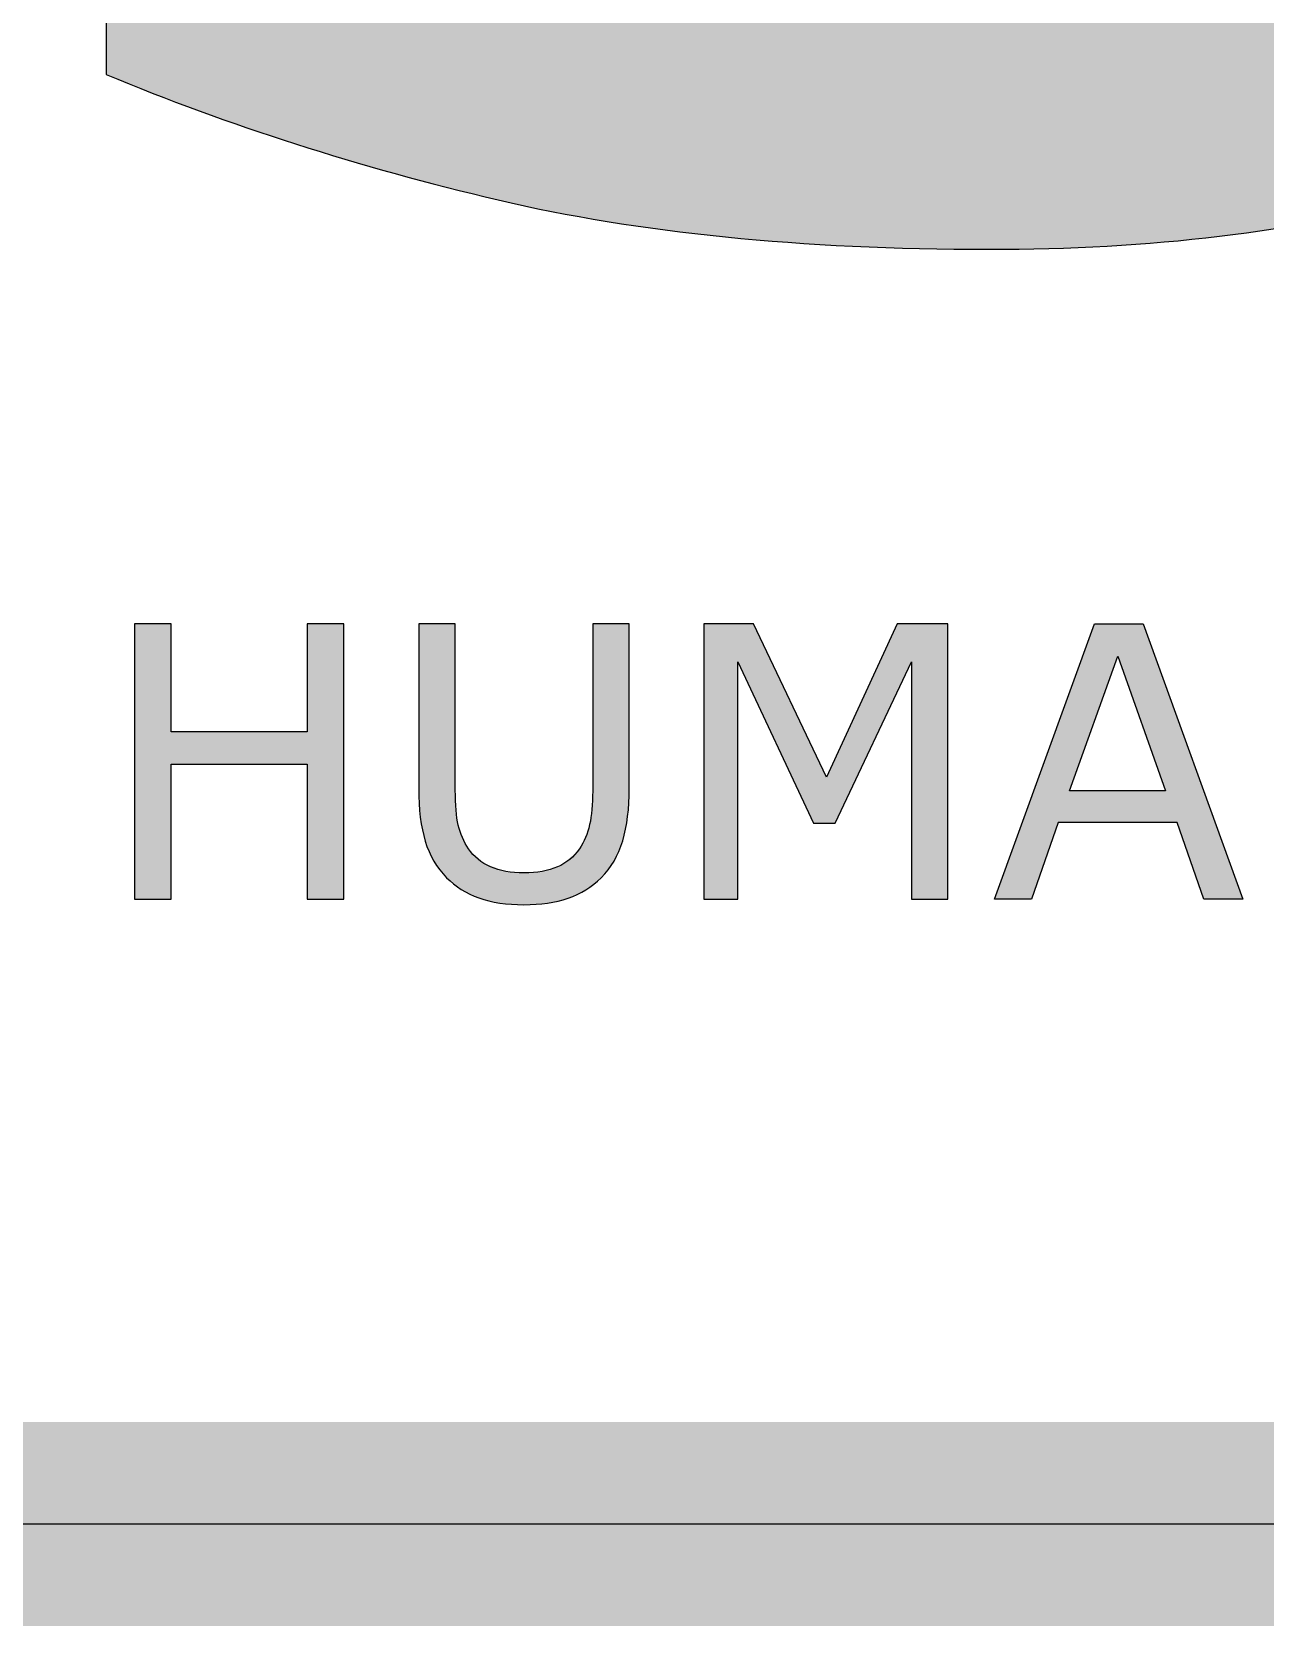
# Model space of a CAD drawing. Header units: millimetres. Extents: x 0 to 1097966, y -63096 to 223085.
# Drawn here: x 338010.3 to 338018.46, y -60613.05 to -60602.51 of the extents above; entities that cross this region are included whole.
import ezdxf

# ---------------------------------------------------------------- set-up
doc = ezdxf.new("R2010")
doc.units = ezdxf.units.MM
doc.layers.add('DZ-文字说明', color=1, linetype='Continuous')
doc.layers.add('layer 1', color=7, linetype='Continuous')

# ---------------------------------------------------------------- blocks, each defined once
blk = doc.blocks.new('YQ1204162216')
h = blk.add_hatch(color=7)
h.dxf.hatch_style = 1
edge = h.paths.add_edge_path()
edge.add_spline(control_points=[(-1.89543, 0.7628), (-1.89543, 0.7628), (-1.89543, 0.7628), (-1.89543, 0.7628), (-1.89543, 0.7628), (-1.94446, 0.77243), (-1.994, 0.77733), (-2.04425, 0.77733)], knot_values=[0.540541, 0.540541, 0.540541, 0.540541, 0.554054, 0.554054, 0.554054, 0.554154, 0.567568, 0.567568, 0.567568, 0.567568], degree=3, periodic=0)
edge.add_spline(control_points=[(-2.04425, 0.77733), (-2.04425, 0.77733), (-2.04425, 0.77733), (-2.04425, 0.77733), (-2.04425, 0.77733), (-2.14439, 0.77733), (-2.22633, 0.75492), (-2.29005, 0.70993)], knot_values=[0.513514, 0.513514, 0.513514, 0.513514, 0.527027, 0.527027, 0.527027, 0.527127, 0.540541, 0.540541, 0.540541, 0.540541], degree=3, periodic=0)
edge.add_spline(control_points=[(-2.29005, 0.70993), (-2.29005, 0.70993), (-2.29005, 0.70993), (-2.29005, 0.70993), (-2.29005, 0.70993), (-2.35378, 0.66493), (-2.38564, 0.60699), (-2.38564, 0.5359)], knot_values=[0.486486, 0.486486, 0.486486, 0.486486, 0.5, 0.5, 0.5, 0.5001, 0.513514, 0.513514, 0.513514, 0.513514], degree=3, periodic=0)
edge.add_spline(control_points=[(-2.38564, 0.5359), (-2.38564, 0.5359), (-2.38564, 0.5359), (-2.38564, 0.5359), (-2.38564, 0.48286), (-2.37146, 0.43856), (-2.34328, 0.40285)], knot_values=[0.459459, 0.459459, 0.459459, 0.459459, 0.472973, 0.472973, 0.472973, 0.486486, 0.486486, 0.486486, 0.486486], degree=3, periodic=0)
edge.add_spline(control_points=[(-2.34328, 0.40285), (-2.34328, 0.40285), (-2.34328, 0.40285), (-2.34328, 0.40285), (-2.31509, 0.36713), (-2.26904, 0.33877), (-2.20479, 0.31794)], knot_values=[0.432432, 0.432432, 0.432432, 0.432432, 0.445946, 0.445946, 0.445946, 0.459459, 0.459459, 0.459459, 0.459459], degree=3, periodic=0)
edge.add_spline(control_points=[(-2.20479, 0.31794), (-2.20479, 0.31794), (-2.20479, 0.31794), (-2.20479, 0.31794), (-2.17678, 0.30883), (-2.14667, 0.30113), (-2.1148, 0.29518)], knot_values=[0.405405, 0.405405, 0.405405, 0.405405, 0.418919, 0.418919, 0.418919, 0.432432, 0.432432, 0.432432, 0.432432], degree=3, periodic=0)
edge.add_spline(control_points=[(-2.1148, 0.29518), (-2.1148, 0.29518), (-2.1148, 0.29518), (-2.1148, 0.29518), (-2.08276, 0.28922), (-2.05248, 0.28275), (-2.02376, 0.27592)], knot_values=[0.378378, 0.378378, 0.378378, 0.378378, 0.391892, 0.391892, 0.391892, 0.405405, 0.405405, 0.405405, 0.405405], degree=3, periodic=0)
edge.add_spline(control_points=[(-2.02376, 0.27592), (-2.02376, 0.27592), (-2.02376, 0.27592), (-2.02376, 0.27592), (-1.99645, 0.26944), (-1.97562, 0.26016), (-1.96144, 0.24808)], knot_values=[0.351351, 0.351351, 0.351351, 0.351351, 0.364865, 0.364865, 0.364865, 0.378378, 0.378378, 0.378378, 0.378378], degree=3, periodic=0)
edge.add_spline(control_points=[(-1.96144, 0.24808), (-1.96144, 0.24808), (-1.96144, 0.24808), (-1.96144, 0.24808), (-1.94726, 0.23583), (-1.94025, 0.22147), (-1.94025, 0.20466)], knot_values=[0.324324, 0.324324, 0.324324, 0.324324, 0.337838, 0.337838, 0.337838, 0.351351, 0.351351, 0.351351, 0.351351], degree=3, periodic=0)
edge.add_spline(control_points=[(-1.94025, 0.20466), (-1.94025, 0.20466), (-1.94025, 0.20466), (-1.94025, 0.20466), (-1.94025, 0.18663), (-1.94516, 0.1728), (-1.95478, 0.16352)], knot_values=[0.297297, 0.297297, 0.297297, 0.297297, 0.310811, 0.310811, 0.310811, 0.324324, 0.324324, 0.324324, 0.324324], degree=3, periodic=0)
edge.add_spline(control_points=[(-1.95478, 0.16352), (-1.95478, 0.16352), (-1.95478, 0.16352), (-1.95478, 0.16352), (-1.96459, 0.15442), (-1.97702, 0.14671), (-1.9919, 0.14041)], knot_values=[0.27027, 0.27027, 0.27027, 0.27027, 0.283784, 0.283784, 0.283784, 0.297297, 0.297297, 0.297297, 0.297297], degree=3, periodic=0)
edge.add_spline(control_points=[(-1.9919, 0.14041), (-1.9919, 0.14041), (-1.9919, 0.14041), (-1.9919, 0.14041), (-2.00433, 0.13568), (-2.02009, 0.13218), (-2.03952, 0.13026)], knot_values=[0.243243, 0.243243, 0.243243, 0.243243, 0.256757, 0.256757, 0.256757, 0.27027, 0.27027, 0.27027, 0.27027], degree=3, periodic=0)
edge.add_spline(control_points=[(-2.03952, 0.13026), (-2.03952, 0.13026), (-2.03952, 0.13026), (-2.03952, 0.13026), (-2.05913, 0.12815), (-2.07471, 0.1271), (-2.08679, 0.1271)], knot_values=[0.216216, 0.216216, 0.216216, 0.216216, 0.22973, 0.22973, 0.22973, 0.243243, 0.243243, 0.243243, 0.243243], degree=3, periodic=0)
edge.add_spline(control_points=[(-2.08679, 0.1271), (-2.08679, 0.1271), (-2.08679, 0.1271), (-2.08679, 0.1271), (-2.13319, 0.1271), (-2.18151, 0.13586), (-2.23193, 0.15319)], knot_values=[0.189189, 0.189189, 0.189189, 0.189189, 0.202703, 0.202703, 0.202703, 0.216216, 0.216216, 0.216216, 0.216216], degree=3, periodic=0)
edge.add_spline(control_points=[(-2.23193, 0.15319), (-2.23193, 0.15319), (-2.23193, 0.15319), (-2.23193, 0.15319), (-2.28218, 0.1707), (-2.32769, 0.19556), (-2.36831, 0.22795), (-2.36831, 0.22795), (-2.36831, 0.22795), (-2.36831, 0.22795), (-2.36831, 0.22795)], knot_values=[0.162162, 0.162162, 0.162162, 0.162162, 0.175676, 0.175676, 0.175676, 0.175776, 0.175876, 0.175976, 0.176076, 0.189189, 0.189189, 0.189189, 0.189189], degree=3, periodic=0)
edge.add_spline(control_points=[(-2.36831, 0.22795), (-2.36831, 0.22795), (-2.38985, 0.22795), (-2.38985, 0.22795), (-2.38985, 0.22795), (-2.38985, 0.22795), (-2.38985, 0.22795), (-2.38985, 0.22795)], knot_values=[0.135135, 0.135135, 0.135135, 0.135135, 0.148648, 0.148648, 0.148648, 0.148748, 0.162162, 0.162162, 0.162162, 0.162162], degree=3, periodic=0)
edge.add_spline(control_points=[(-2.38985, 0.22795), (-2.38985, 0.22795), (-2.38985, 0.04517), (-2.38985, 0.04517)], knot_values=[0.108108, 0.108108, 0.108108, 0.108108, 0.135135, 0.135135, 0.135135, 0.135135], degree=3, periodic=0)
edge.add_spline(control_points=[(-2.38985, 0.04517), (-2.38985, 0.04517), (-2.38985, 0.04517), (-2.38985, 0.04517), (-2.34888, 0.02819), (-2.30493, 0.01401), (-2.25784, 0.00298)], knot_values=[0.081081, 0.081081, 0.081081, 0.081081, 0.094595, 0.094595, 0.094595, 0.108108, 0.108108, 0.108108, 0.108108], degree=3, periodic=0)
edge.add_spline(control_points=[(-2.25784, 0.00298), (-2.25784, 0.00298), (-2.25784, 0.00298), (-2.25784, 0.00298), (-2.21092, -0.00805), (-2.15577, -0.01366), (-2.09257, -0.01366)], knot_values=[0.054054, 0.054054, 0.054054, 0.054054, 0.067568, 0.067568, 0.067568, 0.081081, 0.081081, 0.081081, 0.081081], degree=3, periodic=0)
edge.add_spline(control_points=[(-2.09257, -0.01366), (-2.09257, -0.01366), (-2.09257, -0.01366), (-2.09257, -0.01366), (-2.09257, -0.01366), (-1.98332, -0.01366), (-1.89683, 0.0098), (-1.83311, 0.0569)], knot_values=[0.027027, 0.027027, 0.027027, 0.027027, 0.040541, 0.040541, 0.040541, 0.040641, 0.054054, 0.054054, 0.054054, 0.054054], degree=3, periodic=0)
edge.add_spline(control_points=[(-1.83311, 0.0569), (-1.83311, 0.0569), (-1.83311, 0.0569), (-1.83311, 0.0569), (-1.83311, 0.0569), (-1.76938, 0.10382), (-1.73752, 0.16492), (-1.73752, 0.24003)], knot_values=[0, 0, 0, 0, 0.013514, 0.013514, 0.013514, 0.013614, 0.027027, 0.027027, 0.027027, 0.027027], degree=3, periodic=0)
edge.add_spline(control_points=[(-1.73752, 0.24003), (-1.73752, 0.29273), (-1.75152, 0.33562), (-1.77936, 0.36853), (-1.77936, 0.36853), (-1.8072, 0.40145), (-1.85027, 0.42753), (-1.90874, 0.44662)], knot_values=[0.918919, 0.918919, 0.918919, 0.918919, 0.972973, 0.972973, 0.972973, 0.973073, 1, 1, 1, 1], degree=3, periodic=0)
edge.add_spline(control_points=[(-1.90874, 0.44662), (-1.90874, 0.44662), (-1.90874, 0.44662), (-1.90874, 0.44662), (-1.90874, 0.44662), (-1.9385, 0.45625), (-1.96616, 0.46377), (-1.9919, 0.4692)], knot_values=[0.891892, 0.891892, 0.891892, 0.891892, 0.905406, 0.905406, 0.905406, 0.905506, 0.918919, 0.918919, 0.918919, 0.918919], degree=3, periodic=0)
edge.add_spline(control_points=[(-1.9919, 0.4692), (-1.9919, 0.4692), (-1.9919, 0.4692), (-1.9919, 0.4692), (-1.9919, 0.4692), (-2.00486, 0.47192), (-2.01807, 0.47472), (-2.03155, 0.47756)], knot_values=[0.878378, 0.878378, 0.878378, 0.878378, 0.885135, 0.885135, 0.885135, 0.885235, 0.891892, 0.891892, 0.891892, 0.891892], degree=3, periodic=0)
edge.add_spline(control_points=[(-2.03155, 0.47756), (-2.04504, 0.48041), (-2.05878, 0.48329), (-2.07279, 0.48618), (-2.07279, 0.48618), (-2.1155, 0.49511), (-2.14439, 0.50492), (-2.1598, 0.5156)], knot_values=[0.837838, 0.837838, 0.837838, 0.837838, 0.851352, 0.851352, 0.851352, 0.851452, 0.878378, 0.878378, 0.878378, 0.878378], degree=3, periodic=0)
edge.add_spline(control_points=[(-2.1598, 0.5156), (-2.1598, 0.5156), (-2.1598, 0.5156), (-2.1598, 0.5156), (-2.1598, 0.5156), (-2.1752, 0.52645), (-2.18291, 0.54186), (-2.18291, 0.56199)], knot_values=[0.810811, 0.810811, 0.810811, 0.810811, 0.824325, 0.824325, 0.824325, 0.824425, 0.837838, 0.837838, 0.837838, 0.837838], degree=3, periodic=0)
edge.add_spline(control_points=[(-2.18291, 0.56199), (-2.18291, 0.56199), (-2.18291, 0.56199), (-2.18291, 0.56199), (-2.18291, 0.56199), (-2.18291, 0.5753), (-2.17818, 0.5872), (-2.16855, 0.59753)], knot_values=[0.783784, 0.783784, 0.783784, 0.783784, 0.797298, 0.797298, 0.797298, 0.797398, 0.810811, 0.810811, 0.810811, 0.810811], degree=3, periodic=0)
edge.add_spline(control_points=[(-2.16855, 0.59753), (-2.16855, 0.59753), (-2.16855, 0.59753), (-2.16855, 0.59753), (-2.16855, 0.59753), (-2.15892, 0.60786), (-2.14754, 0.61556), (-2.13424, 0.62082)], knot_values=[0.756757, 0.756757, 0.756757, 0.756757, 0.770271, 0.770271, 0.770271, 0.770371, 0.783784, 0.783784, 0.783784, 0.783784], degree=3, periodic=0)
edge.add_spline(control_points=[(-2.13424, 0.62082), (-2.13424, 0.62082), (-2.13424, 0.62082), (-2.13424, 0.62082), (-2.13424, 0.62082), (-2.11918, 0.62694), (-2.1036, 0.63097), (-2.08732, 0.63325)], knot_values=[0.72973, 0.72973, 0.72973, 0.72973, 0.743244, 0.743244, 0.743244, 0.743344, 0.756757, 0.756757, 0.756757, 0.756757], degree=3, periodic=0)
edge.add_spline(control_points=[(-2.08732, 0.63325), (-2.08732, 0.63325), (-2.08732, 0.63325), (-2.08732, 0.63325), (-2.08732, 0.63325), (-2.07926, 0.63439), (-2.07117, 0.63522), (-2.06303, 0.63576)], knot_values=[0.716216, 0.716216, 0.716216, 0.716216, 0.722973, 0.722973, 0.722973, 0.723073, 0.72973, 0.72973, 0.72973, 0.72973], degree=3, periodic=0)
edge.add_spline(control_points=[(-2.06303, 0.63576), (-2.05489, 0.63631), (-2.0467, 0.63657), (-2.03847, 0.63657), (-2.03847, 0.63657), (-1.99208, 0.63657), (-1.94656, 0.62834), (-1.90191, 0.61189)], knot_values=[0.675676, 0.675676, 0.675676, 0.675676, 0.689189, 0.689189, 0.689189, 0.689289, 0.716216, 0.716216, 0.716216, 0.716216], degree=3, periodic=0)
edge.add_spline(control_points=[(-1.90191, 0.61189), (-1.90191, 0.61189), (-1.90191, 0.61189), (-1.90191, 0.61189), (-1.90191, 0.61189), (-1.85744, 0.59543), (-1.81963, 0.57495), (-1.78899, 0.55044)], knot_values=[0.648649, 0.648649, 0.648649, 0.648649, 0.662163, 0.662163, 0.662163, 0.662263, 0.675676, 0.675676, 0.675676, 0.675676], degree=3, periodic=0)
edge.add_spline(control_points=[(-1.78899, 0.55044), (-1.78899, 0.55044), (-1.78899, 0.55044), (-1.78899, 0.55044), (-1.78899, 0.55044), (-1.78899, 0.55044), (-1.76798, 0.55044), (-1.76798, 0.55044), (-1.76798, 0.55044), (-1.76798, 0.55044), (-1.76798, 0.55044), (-1.76798, 0.55044)], knot_values=[0.621621, 0.621621, 0.621621, 0.621621, 0.635135, 0.635135, 0.635135, 0.635235, 0.635335, 0.635435, 0.635535, 0.635635, 0.648649, 0.648649, 0.648649, 0.648649], degree=3, periodic=0)
edge.add_spline(control_points=[(-1.76798, 0.55044), (-1.76798, 0.55044), (-1.76798, 0.72604), (-1.76798, 0.72604)], knot_values=[0.594595, 0.594595, 0.594595, 0.594595, 0.621621, 0.621621, 0.621621, 0.621621], degree=3, periodic=0)
edge.add_spline(control_points=[(-1.76798, 0.72604), (-1.76798, 0.72604), (-1.76798, 0.72604), (-1.76798, 0.72604), (-1.76798, 0.72604), (-1.80387, 0.74074), (-1.84624, 0.753), (-1.89543, 0.7628)], knot_values=[0.567568, 0.567568, 0.567568, 0.567568, 0.581081, 0.581081, 0.581081, 0.581181, 0.594595, 0.594595, 0.594595, 0.594595], degree=3, periodic=0)
h = blk.add_hatch(color=7)
h.dxf.hatch_style = 1
edge = h.paths.add_edge_path()
edge.add_spline(control_points=[(-2.38035, -0.13978), (-2.38035, -0.13978), (-2.38035, -0.23245), (-2.38035, -0.23245), (-2.38035, -0.23245), (-2.38035, -0.23245), (-2.38035, -0.23245), (-2.38035, -0.23245)], knot_values=[0.384615, 0.384615, 0.384615, 0.384615, 0.423076, 0.423076, 0.423076, 0.423176, 0.461538, 0.461538, 0.461538, 0.461538], degree=3, periodic=0)
edge.add_spline(control_points=[(-2.38035, -0.23245), (-2.38035, -0.23245), (-2.36802, -0.23245), (-2.36802, -0.23245), (-2.36802, -0.23245), (-2.36802, -0.23245), (-2.36802, -0.23245), (-2.36802, -0.23245)], knot_values=[0.307692, 0.307692, 0.307692, 0.307692, 0.346153, 0.346153, 0.346153, 0.346253, 0.384615, 0.384615, 0.384615, 0.384615], degree=3, periodic=0)
edge.add_spline(control_points=[(-2.36802, -0.23245), (-2.36802, -0.23245), (-2.36802, -0.18707), (-2.36802, -0.18707), (-2.36802, -0.18707), (-2.36802, -0.18707), (-2.36802, -0.18707), (-2.36802, -0.18707)], knot_values=[0.230768, 0.230768, 0.230768, 0.230768, 0.26923, 0.26923, 0.26923, 0.26933, 0.307692, 0.307692, 0.307692, 0.307692], degree=3, periodic=0)
edge.add_spline(control_points=[(-2.36802, -0.18707), (-2.36802, -0.18707), (-2.32213, -0.18707), (-2.32213, -0.18707), (-2.32213, -0.18707), (-2.32213, -0.18707), (-2.32213, -0.18707), (-2.32213, -0.18707)], knot_values=[0.153845, 0.153845, 0.153845, 0.153845, 0.192307, 0.192307, 0.192307, 0.192407, 0.230768, 0.230768, 0.230768, 0.230768], degree=3, periodic=0)
edge.add_spline(control_points=[(-2.32213, -0.18707), (-2.32213, -0.18707), (-2.32213, -0.23245), (-2.32213, -0.23245), (-2.32213, -0.23245), (-2.32213, -0.23245), (-2.32213, -0.23245), (-2.32213, -0.23245)], knot_values=[0.076922, 0.076922, 0.076922, 0.076922, 0.115384, 0.115384, 0.115384, 0.115484, 0.153845, 0.153845, 0.153845, 0.153845], degree=3, periodic=0)
edge.add_spline(control_points=[(-2.32213, -0.23245), (-2.32213, -0.23245), (-2.30979, -0.23245), (-2.30979, -0.23245)], knot_values=[0, 0, 0, 0, 0.076922, 0.076922, 0.076922, 0.076922], degree=3, periodic=0)
edge.add_spline(control_points=[(-2.30979, -0.23245), (-2.30979, -0.23245), (-2.30979, -0.13978), (-2.30979, -0.13978), (-2.30979, -0.13978), (-2.30979, -0.13978), (-2.32213, -0.13978), (-2.32213, -0.13978), (-2.32213, -0.13978), (-2.32213, -0.13978), (-2.32213, -0.17611), (-2.32213, -0.17611), (-2.32213, -0.17611), (-2.32213, -0.17611), (-2.36802, -0.17611), (-2.36802, -0.17611), (-2.36802, -0.17611), (-2.36802, -0.17611), (-2.36802, -0.13978), (-2.36802, -0.13978), (-2.36802, -0.13978), (-2.36802, -0.13978), (-2.38035, -0.13978), (-2.38035, -0.13978), (-2.38035, -0.13978), (-2.38035, -0.13978), (-2.38035, -0.13978), (-2.38035, -0.13978)], knot_values=[0.461538, 0.461538, 0.461538, 0.461538, 0.615384, 0.615384, 0.615384, 0.615484, 0.692307, 0.692307, 0.692307, 0.692407, 0.76923, 0.76923, 0.76923, 0.76933, 0.846153, 0.846153, 0.846153, 0.846253, 0.923076, 0.923076, 0.923076, 0.923176, 0.961538, 0.961538, 0.961538, 0.961638, 1, 1, 1, 1], degree=3, periodic=0)
edge = h.paths.add_edge_path()
edge.add_spline(control_points=[(-2.28462, -0.19523), (-2.28462, -0.19523), (-2.28462, -0.19523), (-2.28462, -0.19523), (-2.28462, -0.20224), (-2.28388, -0.20814), (-2.28241, -0.21295)], knot_values=[0.304348, 0.304348, 0.304348, 0.304348, 0.326087, 0.326087, 0.326087, 0.347826, 0.347826, 0.347826, 0.347826], degree=3, periodic=0)
edge.add_spline(control_points=[(-2.28241, -0.21295), (-2.28241, -0.21295), (-2.28241, -0.21295), (-2.28241, -0.21295), (-2.28095, -0.21776), (-2.27854, -0.22187), (-2.27519, -0.22526)], knot_values=[0.26087, 0.26087, 0.26087, 0.26087, 0.282609, 0.282609, 0.282609, 0.304348, 0.304348, 0.304348, 0.304348], degree=3, periodic=0)
edge.add_spline(control_points=[(-2.27519, -0.22526), (-2.27519, -0.22526), (-2.27519, -0.22526), (-2.27519, -0.22526), (-2.27224, -0.22826), (-2.26862, -0.23051), (-2.26432, -0.23206)], knot_values=[0.217391, 0.217391, 0.217391, 0.217391, 0.23913, 0.23913, 0.23913, 0.26087, 0.26087, 0.26087, 0.26087], degree=3, periodic=0)
edge.add_spline(control_points=[(-2.26432, -0.23206), (-2.26432, -0.23206), (-2.26432, -0.23206), (-2.26432, -0.23206), (-2.26002, -0.23359), (-2.25497, -0.23436), (-2.24917, -0.23436)], knot_values=[0.173913, 0.173913, 0.173913, 0.173913, 0.195652, 0.195652, 0.195652, 0.217391, 0.217391, 0.217391, 0.217391], degree=3, periodic=0)
edge.add_spline(control_points=[(-2.24917, -0.23436), (-2.24917, -0.23436), (-2.24917, -0.23436), (-2.24917, -0.23436), (-2.24351, -0.23436), (-2.23855, -0.23363), (-2.23428, -0.23217)], knot_values=[0.130435, 0.130435, 0.130435, 0.130435, 0.152174, 0.152174, 0.152174, 0.173913, 0.173913, 0.173913, 0.173913], degree=3, periodic=0)
edge.add_spline(control_points=[(-2.23428, -0.23217), (-2.23428, -0.23217), (-2.23428, -0.23217), (-2.23428, -0.23217), (-2.23001, -0.23073), (-2.22631, -0.22843), (-2.22311, -0.22526)], knot_values=[0.086957, 0.086957, 0.086957, 0.086957, 0.108696, 0.108696, 0.108696, 0.130435, 0.130435, 0.130435, 0.130435], degree=3, periodic=0)
edge.add_spline(control_points=[(-2.22311, -0.22526), (-2.22311, -0.22526), (-2.22311, -0.22526), (-2.22311, -0.22526), (-2.22269, -0.22485), (-2.22229, -0.22442), (-2.2219, -0.22398)], knot_values=[0.081521, 0.081521, 0.081521, 0.081521, 0.084239, 0.084239, 0.084239, 0.086957, 0.086957, 0.086957, 0.086957], degree=3, periodic=0)
edge.add_spline(control_points=[(-2.2219, -0.22398), (-2.22151, -0.22354), (-2.22113, -0.22309), (-2.22077, -0.22262)], knot_values=[0.076087, 0.076087, 0.076087, 0.076087, 0.081521, 0.081521, 0.081521, 0.081521], degree=3, periodic=0)
edge.add_spline(control_points=[(-2.22077, -0.22262), (-2.22041, -0.22215), (-2.22007, -0.22167), (-2.21974, -0.22118)], knot_values=[0.070652, 0.070652, 0.070652, 0.070652, 0.076087, 0.076087, 0.076087, 0.076087], degree=3, periodic=0)
edge.add_spline(control_points=[(-2.21974, -0.22118), (-2.2194, -0.22069), (-2.21909, -0.22018), (-2.21879, -0.21966)], knot_values=[0.065217, 0.065217, 0.065217, 0.065217, 0.070652, 0.070652, 0.070652, 0.070652], degree=3, periodic=0)
edge.add_spline(control_points=[(-2.21879, -0.21966), (-2.21849, -0.21914), (-2.2182, -0.21861), (-2.21793, -0.21806)], knot_values=[0.059783, 0.059783, 0.059783, 0.059783, 0.065217, 0.065217, 0.065217, 0.065217], degree=3, periodic=0)
edge.add_spline(control_points=[(-2.21793, -0.21806), (-2.21766, -0.21752), (-2.2174, -0.21696), (-2.21716, -0.21639)], knot_values=[0.054348, 0.054348, 0.054348, 0.054348, 0.059783, 0.059783, 0.059783, 0.059783], degree=3, periodic=0)
edge.add_spline(control_points=[(-2.21716, -0.21639), (-2.21692, -0.21581), (-2.21669, -0.21523), (-2.21648, -0.21463)], knot_values=[0.048913, 0.048913, 0.048913, 0.048913, 0.054348, 0.054348, 0.054348, 0.054348], degree=3, periodic=0)
edge.add_spline(control_points=[(-2.21648, -0.21463), (-2.21627, -0.21403), (-2.21607, -0.21342), (-2.21589, -0.2128), (-2.21589, -0.2128), (-2.21442, -0.2078), (-2.21368, -0.20194), (-2.21368, -0.19523)], knot_values=[0, 0, 0, 0, 0.005435, 0.005435, 0.005435, 0.005535, 0.048913, 0.048913, 0.048913, 0.048913], degree=3, periodic=0)
edge.add_spline(control_points=[(-2.21368, -0.19523), (-2.21368, -0.19523), (-2.21368, -0.13978), (-2.21368, -0.13978), (-2.21368, -0.13978), (-2.21368, -0.13978), (-2.22601, -0.13978), (-2.22601, -0.13978), (-2.22601, -0.13978), (-2.22601, -0.13978), (-2.22601, -0.19608), (-2.22601, -0.19608), (-2.22601, -0.19608), (-2.22601, -0.19721), (-2.22603, -0.19829), (-2.22607, -0.19932)], knot_values=[0.815217, 0.815217, 0.815217, 0.815217, 0.902172, 0.902172, 0.902172, 0.902272, 0.94565, 0.94565, 0.94565, 0.94575, 0.989128, 0.989128, 0.989128, 0.989228, 0.999998, 0.999998, 0.999998, 0.999998], degree=3, periodic=0)
edge.add_spline(control_points=[(-2.22658, -0.20498), (-2.22671, -0.20583), (-2.22686, -0.20664), (-2.22703, -0.2074), (-2.22703, -0.2074), (-2.2272, -0.20817), (-2.2274, -0.20891), (-2.22763, -0.20963)], knot_values=[0.771739, 0.771739, 0.771739, 0.771739, 0.782609, 0.782609, 0.782609, 0.782709, 0.793478, 0.793478, 0.793478, 0.793478], degree=3, periodic=0)
edge.add_spline(control_points=[(-2.22934, -0.21368), (-2.22968, -0.21431), (-2.23006, -0.21492), (-2.23046, -0.21551), (-2.23046, -0.21551), (-2.23069, -0.21585), (-2.23093, -0.21618), (-2.23119, -0.21651)], knot_values=[0.733695, 0.733695, 0.733695, 0.733695, 0.744565, 0.744565, 0.744565, 0.744665, 0.75, 0.75, 0.75, 0.75], degree=3, periodic=0)
edge.add_spline(control_points=[(-2.23677, -0.2211), (-2.23714, -0.22129), (-2.23751, -0.22146), (-2.2379, -0.22163), (-2.2379, -0.22163), (-2.23829, -0.2218), (-2.23869, -0.22195), (-2.2391, -0.2221)], knot_values=[0.690217, 0.690217, 0.690217, 0.690217, 0.695652, 0.695652, 0.695652, 0.695752, 0.701087, 0.701087, 0.701087, 0.701087], degree=3, periodic=0)
edge.add_spline(control_points=[(-2.24167, -0.22286), (-2.24302, -0.22317), (-2.24446, -0.2234), (-2.24599, -0.22352)], knot_values=[0.663044, 0.663044, 0.663044, 0.663044, 0.679348, 0.679348, 0.679348, 0.679348], degree=3, periodic=0)
edge.add_spline(control_points=[(-2.25234, -0.22352), (-2.25336, -0.22344), (-2.25433, -0.22331), (-2.25527, -0.22314)], knot_values=[0.630435, 0.630435, 0.630435, 0.630435, 0.641304, 0.641304, 0.641304, 0.641304], degree=3, periodic=0)
edge.add_spline(control_points=[(-2.26264, -0.22045), (-2.26299, -0.22023), (-2.26332, -0.22001), (-2.26365, -0.21978)], knot_values=[0.592391, 0.592391, 0.592391, 0.592391, 0.597826, 0.597826, 0.597826, 0.597826], degree=3, periodic=0)
edge.add_spline(control_points=[(-2.26713, -0.21649), (-2.26737, -0.21617), (-2.26761, -0.21585), (-2.26784, -0.21551), (-2.26784, -0.21551), (-2.26824, -0.21492), (-2.26862, -0.21431), (-2.26896, -0.21369)], knot_values=[0.554348, 0.554348, 0.554348, 0.554348, 0.559783, 0.559783, 0.559783, 0.559883, 0.570652, 0.570652, 0.570652, 0.570652], degree=3, periodic=0)
edge.add_spline(control_points=[(-2.27067, -0.20974), (-2.2709, -0.20905), (-2.2711, -0.20834), (-2.27127, -0.20761), (-2.27127, -0.20761), (-2.27195, -0.20472), (-2.27228, -0.20077), (-2.27228, -0.19576), (-2.27228, -0.19576), (-2.27228, -0.19576), (-2.27228, -0.19576), (-2.27228, -0.19576)], knot_values=[0.47826, 0.47826, 0.47826, 0.47826, 0.48913, 0.48913, 0.48913, 0.48923, 0.51087, 0.51087, 0.51087, 0.51097, 0.532609, 0.532609, 0.532609, 0.532609], degree=3, periodic=0)
edge.add_spline(control_points=[(-2.27228, -0.19576), (-2.27228, -0.19576), (-2.27228, -0.13978), (-2.27228, -0.13978), (-2.27228, -0.13978), (-2.27228, -0.13978), (-2.27228, -0.13978), (-2.27228, -0.13978)], knot_values=[0.434782, 0.434782, 0.434782, 0.434782, 0.456521, 0.456521, 0.456521, 0.456621, 0.47826, 0.47826, 0.47826, 0.47826], degree=3, periodic=0)
edge.add_spline(control_points=[(-2.27228, -0.13978), (-2.27228, -0.13978), (-2.28462, -0.13978), (-2.28462, -0.13978), (-2.28462, -0.13978), (-2.28462, -0.13978), (-2.28462, -0.13978), (-2.28462, -0.13978)], knot_values=[0.391304, 0.391304, 0.391304, 0.391304, 0.413043, 0.413043, 0.413043, 0.413143, 0.434782, 0.434782, 0.434782, 0.434782], degree=3, periodic=0)
edge.add_spline(control_points=[(-2.28462, -0.13978), (-2.28462, -0.13978), (-2.28462, -0.19523), (-2.28462, -0.19523)], knot_values=[0.347826, 0.347826, 0.347826, 0.347826, 0.391304, 0.391304, 0.391304, 0.391304], degree=3, periodic=0)
edge = h.paths.add_edge_path()
edge.add_spline(control_points=[(-2.17713, -0.23245), (-2.17713, -0.23245), (-2.17713, -0.15261), (-2.17713, -0.15261), (-2.17713, -0.15261), (-2.17713, -0.15261), (-2.17713, -0.15261), (-2.17713, -0.15261)], knot_values=[0.357142, 0.357142, 0.357142, 0.357142, 0.392856, 0.392856, 0.392856, 0.392956, 0.428571, 0.428571, 0.428571, 0.428571], degree=3, periodic=0)
edge.add_spline(control_points=[(-2.17713, -0.15261), (-2.17713, -0.15261), (-2.15164, -0.20695), (-2.15164, -0.20695), (-2.15164, -0.20695), (-2.15164, -0.20695), (-2.15164, -0.20695), (-2.15164, -0.20695)], knot_values=[0.285714, 0.285714, 0.285714, 0.285714, 0.321428, 0.321428, 0.321428, 0.321528, 0.357142, 0.357142, 0.357142, 0.357142], degree=3, periodic=0)
edge.add_spline(control_points=[(-2.15164, -0.20695), (-2.15164, -0.20695), (-2.14433, -0.20695), (-2.14433, -0.20695), (-2.14433, -0.20695), (-2.14433, -0.20695), (-2.14433, -0.20695), (-2.14433, -0.20695)], knot_values=[0.214285, 0.214285, 0.214285, 0.214285, 0.249999, 0.249999, 0.249999, 0.250099, 0.285714, 0.285714, 0.285714, 0.285714], degree=3, periodic=0)
edge.add_spline(control_points=[(-2.14433, -0.20695), (-2.14433, -0.20695), (-2.11865, -0.15261), (-2.11865, -0.15261), (-2.11865, -0.15261), (-2.11865, -0.15261), (-2.11865, -0.15261), (-2.11865, -0.15261)], knot_values=[0.142856, 0.142856, 0.142856, 0.142856, 0.178571, 0.178571, 0.178571, 0.178671, 0.214285, 0.214285, 0.214285, 0.214285], degree=3, periodic=0)
edge.add_spline(control_points=[(-2.11865, -0.15261), (-2.11865, -0.15261), (-2.11865, -0.23245), (-2.11865, -0.23245), (-2.11865, -0.23245), (-2.11865, -0.23245), (-2.11865, -0.23245), (-2.11865, -0.23245)], knot_values=[0.071428, 0.071428, 0.071428, 0.071428, 0.107142, 0.107142, 0.107142, 0.107242, 0.142856, 0.142856, 0.142856, 0.142856], degree=3, periodic=0)
edge.add_spline(control_points=[(-2.11865, -0.23245), (-2.11865, -0.23245), (-2.10632, -0.23245), (-2.10632, -0.23245)], knot_values=[0, 0, 0, 0, 0.071428, 0.071428, 0.071428, 0.071428], degree=3, periodic=0)
edge.add_spline(control_points=[(-2.10632, -0.23245), (-2.10632, -0.23245), (-2.10632, -0.13978), (-2.10632, -0.13978), (-2.10632, -0.13978), (-2.10632, -0.13978), (-2.12342, -0.13978), (-2.12342, -0.13978), (-2.12342, -0.13978), (-2.12342, -0.13978), (-2.14723, -0.19138), (-2.14723, -0.19138), (-2.14723, -0.19138), (-2.14723, -0.19138), (-2.17185, -0.13978), (-2.17185, -0.13978), (-2.17185, -0.13978), (-2.17185, -0.13978), (-2.18857, -0.13978), (-2.18857, -0.13978), (-2.18857, -0.13978), (-2.18857, -0.13978), (-2.18857, -0.23245), (-2.18857, -0.23245), (-2.18857, -0.23245), (-2.18857, -0.23245), (-2.17713, -0.23245), (-2.17713, -0.23245), (-2.17713, -0.23245), (-2.17713, -0.23245), (-2.17713, -0.23245), (-2.17713, -0.23245)], knot_values=[0.428571, 0.428571, 0.428571, 0.428571, 0.571428, 0.571428, 0.571428, 0.571528, 0.642856, 0.642856, 0.642856, 0.642956, 0.714285, 0.714285, 0.714285, 0.714385, 0.785714, 0.785714, 0.785714, 0.785814, 0.857142, 0.857142, 0.857142, 0.857242, 0.928571, 0.928571, 0.928571, 0.928671, 0.964285, 0.964285, 0.964285, 0.964385, 1, 1, 1, 1], degree=3, periodic=0)
h = blk.add_hatch(color=7)
h.dxf.hatch_style = 1
edge = h.paths.add_edge_path()
edge.add_spline(control_points=[(-2.00698, -0.23245), (-2.00698, -0.23245), (-2.04061, -0.13978), (-2.04061, -0.13978)], knot_values=[0.777782, 0.777782, 0.777782, 0.777782, 0.999996, 0.999996, 0.999996, 0.999996], degree=3, periodic=0)
edge.add_spline(control_points=[(-2.04061, -0.13978), (-2.04061, -0.13978), (-2.05701, -0.13978), (-2.05701, -0.13978)], knot_values=[0.666669, 0.666669, 0.666669, 0.666669, 0.777776, 0.777776, 0.777776, 0.777776], degree=3, periodic=0)
edge.add_spline(control_points=[(-2.05701, -0.13978), (-2.05701, -0.13978), (-2.09064, -0.23245), (-2.09064, -0.23245)], knot_values=[0.555558, 0.555558, 0.555558, 0.555558, 0.666665, 0.666665, 0.666665, 0.666665], degree=3, periodic=0)
edge.add_spline(control_points=[(-2.09064, -0.23245), (-2.09064, -0.23245), (-2.0782, -0.23245), (-2.0782, -0.23245)], knot_values=[0.444448, 0.444448, 0.444448, 0.444448, 0.555554, 0.555554, 0.555554, 0.555554], degree=3, periodic=0)
edge.add_spline(control_points=[(-2.0782, -0.23245), (-2.0782, -0.23245), (-2.06917, -0.2067), (-2.06917, -0.2067)], knot_values=[0.333335, 0.333335, 0.333335, 0.333335, 0.44444, 0.44444, 0.44444, 0.44444], degree=3, periodic=0)
edge.add_spline(control_points=[(-2.06917, -0.2067), (-2.06917, -0.2067), (-2.02913, -0.2067), (-2.02913, -0.2067)], knot_values=[0.222224, 0.222224, 0.222224, 0.222224, 0.333331, 0.333331, 0.333331, 0.333331], degree=3, periodic=0)
edge.add_spline(control_points=[(-2.02913, -0.2067), (-2.02913, -0.2067), (-2.0201, -0.23245), (-2.0201, -0.23245)], knot_values=[0.111115, 0.111115, 0.111115, 0.111115, 0.22222, 0.22222, 0.22222, 0.22222], degree=3, periodic=0)
edge.add_spline(control_points=[(-2.0201, -0.23245), (-2.0201, -0.23245), (-2.00698, -0.23245), (-2.00698, -0.23245)], knot_values=[0.000002, 0.000002, 0.000002, 0.000002, 0.111107, 0.111107, 0.111107, 0.111107], degree=3, periodic=0)
edge = h.paths.add_edge_path(flags=16)
edge.add_spline(control_points=[(-2.03301, -0.19599), (-2.03301, -0.19599), (-2.06536, -0.19599), (-2.06536, -0.19599), (-2.06536, -0.19599), (-2.06536, -0.19599), (-2.04915, -0.15062), (-2.04915, -0.15062)], knot_values=[0.25, 0.25, 0.25, 0.25, 0.749993, 0.749993, 0.749993, 0.750093, 0.999993, 0.999993, 0.999993, 0.999993], degree=3, periodic=0)
edge.add_spline(control_points=[(-2.04915, -0.15062), (-2.04915, -0.15062), (-2.03301, -0.19599), (-2.03301, -0.19599)], knot_values=[0.000002, 0.000002, 0.000002, 0.000002, 0.249998, 0.249998, 0.249998, 0.249998], degree=3, periodic=0)
at = {"layer": 'layer 1', "color": 7}
for points, knots in [([(-1.73752, 0.24003), (-1.73752, 0.16492), (-1.76938, 0.10382), (-1.83311, 0.0569), (-1.83311, 0.0569), (-1.89683, 0.0098), (-1.98332, -0.01366), (-2.09257, -0.01366), (-2.09257, -0.01366), (-2.15577, -0.01366), (-2.21092, -0.00805), (-2.25784, 0.00298), (-2.25784, 0.00298), (-2.30493, 0.01401), (-2.34888, 0.02819), (-2.38985, 0.04517), (-2.38985, 0.04517), (-2.38985, 0.04517), (-2.38985, 0.22795), (-2.38985, 0.22795), (-2.38985, 0.22795), (-2.38985, 0.22795), (-2.36831, 0.22795), (-2.36831, 0.22795), (-2.36831, 0.22795), (-2.32769, 0.19556), (-2.28218, 0.1707), (-2.23193, 0.15319), (-2.23193, 0.15319), (-2.18151, 0.13586), (-2.13319, 0.1271), (-2.08679, 0.1271), (-2.08679, 0.1271), (-2.07471, 0.1271), (-2.05913, 0.12815), (-2.03952, 0.13026), (-2.03952, 0.13026), (-2.02009, 0.13218), (-2.00433, 0.13568), (-1.9919, 0.14041), (-1.9919, 0.14041), (-1.97702, 0.14671), (-1.96459, 0.15442), (-1.95478, 0.16352), (-1.95478, 0.16352), (-1.94516, 0.1728), (-1.94025, 0.18663), (-1.94025, 0.20466), (-1.94025, 0.20466), (-1.94025, 0.22147), (-1.94726, 0.23583), (-1.96144, 0.24808), (-1.96144, 0.24808), (-1.97562, 0.26016), (-1.99645, 0.26944), (-2.02376, 0.27592), (-2.02376, 0.27592), (-2.05248, 0.28275), (-2.08276, 0.28922), (-2.1148, 0.29518), (-2.1148, 0.29518), (-2.14667, 0.30113), (-2.17678, 0.30883), (-2.20479, 0.31794), (-2.20479, 0.31794), (-2.26904, 0.33877), (-2.31509, 0.36713), (-2.34328, 0.40285), (-2.34328, 0.40285), (-2.37146, 0.43856), (-2.38564, 0.48286), (-2.38564, 0.5359), (-2.38564, 0.5359), (-2.38564, 0.60699), (-2.35378, 0.66493), (-2.29005, 0.70993), (-2.29005, 0.70993), (-2.22633, 0.75492), (-2.14439, 0.77733), (-2.04425, 0.77733), (-2.04425, 0.77733), (-1.994, 0.77733), (-1.94446, 0.77243), (-1.89543, 0.7628), (-1.89543, 0.7628), (-1.84624, 0.753), (-1.80387, 0.74074), (-1.76798, 0.72604), (-1.76798, 0.72604), (-1.76798, 0.72604), (-1.76798, 0.55044), (-1.76798, 0.55044), (-1.76798, 0.55044), (-1.76798, 0.55044), (-1.78899, 0.55044), (-1.78899, 0.55044), (-1.78899, 0.55044), (-1.81963, 0.57495), (-1.85744, 0.59543), (-1.90191, 0.61189), (-1.90191, 0.61189), (-1.94656, 0.62834), (-1.99208, 0.63657), (-2.03847, 0.63657), (-2.03847, 0.63657), (-2.05493, 0.63657), (-2.07121, 0.63552), (-2.08732, 0.63325), (-2.08732, 0.63325), (-2.1036, 0.63097), (-2.11918, 0.62694), (-2.13424, 0.62082), (-2.13424, 0.62082), (-2.14754, 0.61556), (-2.15892, 0.60786), (-2.16855, 0.59753), (-2.16855, 0.59753), (-2.17818, 0.5872), (-2.18291, 0.5753), (-2.18291, 0.56199), (-2.18291, 0.56199), (-2.18291, 0.54186), (-2.1752, 0.52645), (-2.1598, 0.5156), (-2.1598, 0.5156), (-2.14439, 0.50492), (-2.1155, 0.49511), (-2.07279, 0.48618), (-2.07279, 0.48618), (-2.04477, 0.48041), (-2.01781, 0.47463), (-1.9919, 0.4692), (-1.9919, 0.4692), (-1.96616, 0.46377), (-1.9385, 0.45625), (-1.90874, 0.44662), (-1.90874, 0.44662), (-1.85027, 0.42753), (-1.8072, 0.40145), (-1.77936, 0.36853), (-1.77936, 0.36853), (-1.75152, 0.33562), (-1.73752, 0.29273), (-1.73752, 0.24003)], [0, 0, 0, 0, 0.027027, 0.027027, 0.027027, 0.027027, 0.054054, 0.054054, 0.054054, 0.054054, 0.081081, 0.081081, 0.081081, 0.081081, 0.108108, 0.108108, 0.108108, 0.108108, 0.135135, 0.135135, 0.135135, 0.135135, 0.162162, 0.162162, 0.162162, 0.162162, 0.189189, 0.189189, 0.189189, 0.189189, 0.216216, 0.216216, 0.216216, 0.216216, 0.243243, 0.243243, 0.243243, 0.243243, 0.27027, 0.27027, 0.27027, 0.27027, 0.297297, 0.297297, 0.297297, 0.297297, 0.324324, 0.324324, 0.324324, 0.324324, 0.351351, 0.351351, 0.351351, 0.351351, 0.378378, 0.378378, 0.378378, 0.378378, 0.405405, 0.405405, 0.405405, 0.405405, 0.432432, 0.432432, 0.432432, 0.432432, 0.459459, 0.459459, 0.459459, 0.459459, 0.486486, 0.486486, 0.486486, 0.486486, 0.513514, 0.513514, 0.513514, 0.513514, 0.540541, 0.540541, 0.540541, 0.540541, 0.567568, 0.567568, 0.567568, 0.567568, 0.594595, 0.594595, 0.594595, 0.594595, 0.621622, 0.621622, 0.621622, 0.621622, 0.648649, 0.648649, 0.648649, 0.648649, 0.675676, 0.675676, 0.675676, 0.675676, 0.702703, 0.702703, 0.702703, 0.702703, 0.72973, 0.72973, 0.72973, 0.72973, 0.756757, 0.756757, 0.756757, 0.756757, 0.783784, 0.783784, 0.783784, 0.783784, 0.810811, 0.810811, 0.810811, 0.810811, 0.837838, 0.837838, 0.837838, 0.837838, 0.864865, 0.864865, 0.864865, 0.864865, 0.891892, 0.891892, 0.891892, 0.891892, 0.918919, 0.918919, 0.918919, 0.918919, 0.945946, 0.945946, 0.945946, 0.945946, 1, 1, 1, 1]), ([(-2.30979, -0.23245), (-2.30979, -0.23245), (-2.32213, -0.23245), (-2.32213, -0.23245), (-2.32213, -0.23245), (-2.32213, -0.23245), (-2.32213, -0.18707), (-2.32213, -0.18707), (-2.32213, -0.18707), (-2.32213, -0.18707), (-2.36802, -0.18707), (-2.36802, -0.18707), (-2.36802, -0.18707), (-2.36802, -0.18707), (-2.36802, -0.23245), (-2.36802, -0.23245), (-2.36802, -0.23245), (-2.36802, -0.23245), (-2.38035, -0.23245), (-2.38035, -0.23245), (-2.38035, -0.23245), (-2.38035, -0.23245), (-2.38035, -0.13978), (-2.38035, -0.13978), (-2.38035, -0.13978), (-2.38035, -0.13978), (-2.36802, -0.13978), (-2.36802, -0.13978), (-2.36802, -0.13978), (-2.36802, -0.13978), (-2.36802, -0.17611), (-2.36802, -0.17611), (-2.36802, -0.17611), (-2.36802, -0.17611), (-2.32213, -0.17611), (-2.32213, -0.17611), (-2.32213, -0.17611), (-2.32213, -0.17611), (-2.32213, -0.13978), (-2.32213, -0.13978), (-2.32213, -0.13978), (-2.32213, -0.13978), (-2.30979, -0.13978), (-2.30979, -0.13978), (-2.30979, -0.13978), (-2.30979, -0.13978), (-2.30979, -0.23245), (-2.30979, -0.23245)], [0, 0, 0, 0, 0.076923, 0.076923, 0.076923, 0.076923, 0.153846, 0.153846, 0.153846, 0.153846, 0.230769, 0.230769, 0.230769, 0.230769, 0.307692, 0.307692, 0.307692, 0.307692, 0.384615, 0.384615, 0.384615, 0.384615, 0.461538, 0.461538, 0.461538, 0.461538, 0.538462, 0.538462, 0.538462, 0.538462, 0.615385, 0.615385, 0.615385, 0.615385, 0.692308, 0.692308, 0.692308, 0.692308, 0.769231, 0.769231, 0.769231, 0.769231, 0.846154, 0.846154, 0.846154, 0.846154, 1, 1, 1, 1]), ([(-2.21368, -0.19523), (-2.21368, -0.20194), (-2.21442, -0.2078), (-2.21589, -0.2128), (-2.21589, -0.2128), (-2.21734, -0.21779), (-2.21976, -0.22195), (-2.22311, -0.22526), (-2.22311, -0.22526), (-2.22631, -0.22843), (-2.23001, -0.23073), (-2.23428, -0.23217), (-2.23428, -0.23217), (-2.23855, -0.23363), (-2.24351, -0.23436), (-2.24917, -0.23436), (-2.24917, -0.23436), (-2.25497, -0.23436), (-2.26002, -0.23359), (-2.26432, -0.23206), (-2.26432, -0.23206), (-2.26862, -0.23051), (-2.27224, -0.22826), (-2.27519, -0.22526), (-2.27519, -0.22526), (-2.27854, -0.22187), (-2.28095, -0.21776), (-2.28241, -0.21295), (-2.28241, -0.21295), (-2.28388, -0.20814), (-2.28462, -0.20224), (-2.28462, -0.19523), (-2.28462, -0.19523), (-2.28462, -0.19523), (-2.28462, -0.13978), (-2.28462, -0.13978), (-2.28462, -0.13978), (-2.28462, -0.13978), (-2.27228, -0.13978), (-2.27228, -0.13978), (-2.27228, -0.13978), (-2.27228, -0.13978), (-2.27228, -0.19576), (-2.27228, -0.19576), (-2.27228, -0.19576), (-2.27228, -0.20077), (-2.27195, -0.20472), (-2.27127, -0.20761), (-2.27127, -0.20761), (-2.27059, -0.21052), (-2.26945, -0.21315), (-2.26784, -0.21551), (-2.26784, -0.21551), (-2.26602, -0.21821), (-2.26353, -0.22023), (-2.26042, -0.22159), (-2.26042, -0.22159), (-2.2573, -0.22297), (-2.25356, -0.22365), (-2.24917, -0.22365), (-2.24917, -0.22365), (-2.24476, -0.22365), (-2.24102, -0.22297), (-2.2379, -0.22163), (-2.2379, -0.22163), (-2.23481, -0.2203), (-2.23232, -0.21825), (-2.23046, -0.21551), (-2.23046, -0.21551), (-2.22885, -0.21315), (-2.22771, -0.21046), (-2.22703, -0.2074), (-2.22703, -0.2074), (-2.22635, -0.20436), (-2.22601, -0.20058), (-2.22601, -0.19608), (-2.22601, -0.19608), (-2.22601, -0.19608), (-2.22601, -0.13978), (-2.22601, -0.13978), (-2.22601, -0.13978), (-2.22601, -0.13978), (-2.21368, -0.13978), (-2.21368, -0.13978), (-2.21368, -0.13978), (-2.21368, -0.13978), (-2.21368, -0.19523), (-2.21368, -0.19523)], [0, 0, 0, 0, 0.043478, 0.043478, 0.043478, 0.043478, 0.086957, 0.086957, 0.086957, 0.086957, 0.130435, 0.130435, 0.130435, 0.130435, 0.173913, 0.173913, 0.173913, 0.173913, 0.217391, 0.217391, 0.217391, 0.217391, 0.26087, 0.26087, 0.26087, 0.26087, 0.304348, 0.304348, 0.304348, 0.304348, 0.347826, 0.347826, 0.347826, 0.347826, 0.391304, 0.391304, 0.391304, 0.391304, 0.434783, 0.434783, 0.434783, 0.434783, 0.478261, 0.478261, 0.478261, 0.478261, 0.521739, 0.521739, 0.521739, 0.521739, 0.565217, 0.565217, 0.565217, 0.565217, 0.608696, 0.608696, 0.608696, 0.608696, 0.652174, 0.652174, 0.652174, 0.652174, 0.695652, 0.695652, 0.695652, 0.695652, 0.73913, 0.73913, 0.73913, 0.73913, 0.782609, 0.782609, 0.782609, 0.782609, 0.826087, 0.826087, 0.826087, 0.826087, 0.869565, 0.869565, 0.869565, 0.869565, 0.913043, 0.913043, 0.913043, 0.913043, 1, 1, 1, 1]), ([(-2.10632, -0.23245), (-2.10632, -0.23245), (-2.11865, -0.23245), (-2.11865, -0.23245), (-2.11865, -0.23245), (-2.11865, -0.23245), (-2.11865, -0.15261), (-2.11865, -0.15261), (-2.11865, -0.15261), (-2.11865, -0.15261), (-2.14433, -0.20695), (-2.14433, -0.20695), (-2.14433, -0.20695), (-2.14433, -0.20695), (-2.15164, -0.20695), (-2.15164, -0.20695), (-2.15164, -0.20695), (-2.15164, -0.20695), (-2.17713, -0.15261), (-2.17713, -0.15261), (-2.17713, -0.15261), (-2.17713, -0.15261), (-2.17713, -0.23245), (-2.17713, -0.23245), (-2.17713, -0.23245), (-2.17713, -0.23245), (-2.18857, -0.23245), (-2.18857, -0.23245), (-2.18857, -0.23245), (-2.18857, -0.23245), (-2.18857, -0.13978), (-2.18857, -0.13978), (-2.18857, -0.13978), (-2.18857, -0.13978), (-2.17185, -0.13978), (-2.17185, -0.13978), (-2.17185, -0.13978), (-2.17185, -0.13978), (-2.14723, -0.19138), (-2.14723, -0.19138), (-2.14723, -0.19138), (-2.14723, -0.19138), (-2.12342, -0.13978), (-2.12342, -0.13978), (-2.12342, -0.13978), (-2.12342, -0.13978), (-2.10632, -0.13978), (-2.10632, -0.13978), (-2.10632, -0.13978), (-2.10632, -0.13978), (-2.10632, -0.23245), (-2.10632, -0.23245)], [0, 0, 0, 0, 0.071429, 0.071429, 0.071429, 0.071429, 0.142857, 0.142857, 0.142857, 0.142857, 0.214286, 0.214286, 0.214286, 0.214286, 0.285714, 0.285714, 0.285714, 0.285714, 0.357143, 0.357143, 0.357143, 0.357143, 0.428571, 0.428571, 0.428571, 0.428571, 0.5, 0.5, 0.5, 0.5, 0.571429, 0.571429, 0.571429, 0.571429, 0.642857, 0.642857, 0.642857, 0.642857, 0.714286, 0.714286, 0.714286, 0.714286, 0.785714, 0.785714, 0.785714, 0.785714, 0.857143, 0.857143, 0.857143, 0.857143, 1, 1, 1, 1]), ([(-2.09064, -0.23245), (-2.09064, -0.23245), (-2.09064, -0.23245), (-2.05701, -0.13978), (-2.05701, -0.13978)], [0.5555556, 0.5555556, 0.5555556, 0.5555556, 0.5555556, 0.6666667, 0.6666667, 0.6666667, 0.6666667]), ([(-2.05701, -0.13978), (-2.05701, -0.13978), (-2.05701, -0.13978), (-2.04061, -0.13978), (-2.04061, -0.13978)], [0.6666667, 0.6666667, 0.6666667, 0.6666667, 0.6666667, 0.7777778, 0.7777778, 0.7777778, 0.7777778]), ([(-2.04061, -0.13978), (-2.04061, -0.13978), (-2.04061, -0.13978), (-2.00698, -0.23245), (-2.00698, -0.23245)], [0.7777778, 0.7777778, 0.7777778, 0.7777778, 0.7777778, 1, 1, 1, 1]), ([(-2.03301, -0.19599), (-2.03301, -0.19599), (-2.04915, -0.15062), (-2.04915, -0.15062), (-2.04915, -0.15062), (-2.04915, -0.15062), (-2.06536, -0.19599), (-2.06536, -0.19599), (-2.06536, -0.19599), (-2.06536, -0.19599), (-2.03301, -0.19599), (-2.03301, -0.19599)], [0, 0, 0, 0, 0.25, 0.25, 0.25, 0.25, 0.5, 0.5, 0.5, 0.5, 1, 1, 1, 1])]:
    blk.add_open_spline(points, degree=3, knots=knots, dxfattribs=at)
for points in [[(-2.06917, -0.2067), (-2.06917, -0.2067), (-2.0782, -0.23245), (-2.0782, -0.23245)], [(-2.02913, -0.2067), (-2.02913, -0.2067), (-2.06917, -0.2067), (-2.06917, -0.2067)], [(-2.0201, -0.23245), (-2.0201, -0.23245), (-2.02913, -0.2067), (-2.02913, -0.2067)], [(-2.0782, -0.23245), (-2.0782, -0.23245), (-2.09064, -0.23245), (-2.09064, -0.23245)], [(-2.00698, -0.23245), (-2.00698, -0.23245), (-2.0201, -0.23245), (-2.0201, -0.23245)]]:
    blk.add_open_spline(points, degree=3, dxfattribs=at)

msp = doc.modelspace()

# ---------------------------------------------------------------- linework, layer by layer
at = {"const_width": 1.35}
msp.add_lwpolyline([(337991.968, -60612.379), (338545.468, -60612.379), (338545.468, -60224.929), (337991.968, -60224.929)], close=True, dxfattribs=at)
at = {"layer": 'DZ-文字说明', "color": 7}
msp.add_lwpolyline([(337991.968, -60586.401), (338545.468, -60586.401), (338545.468, -60612.379), (337991.968, -60612.379)], close=True, dxfattribs=at)

# ---------------------------------------------------------------- block references
at = {"xscale": 19.64289513695676, "yscale": 19.64289513695676, "zscale": 19.64289513695676}
msp.add_blockref('YQ1204162216', (338057.731, -60603.679), dxfattribs=at)

doc.saveas('drawing.dxf')
